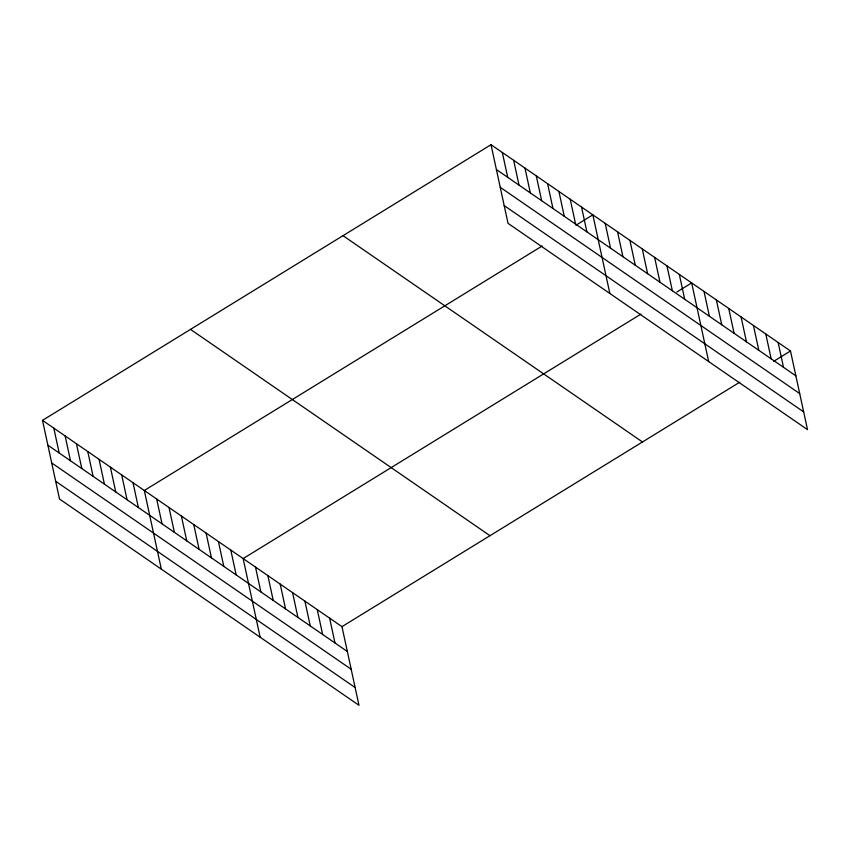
<?xml version="1.0" encoding="UTF-8"?>
<svg xmlns="http://www.w3.org/2000/svg" width="850" height="850" viewBox="0 0 850 850"><rect width="100%" height="100%" fill="white"/><g stroke="black" fill="none" stroke-linecap="round" stroke-linejoin="round"><path stroke-width="1.27" d="M42.5 420.357L341.966 626.652L358.976 705.298L59.5 499.003L42.5 420.357L491.024 144.702L790.5 350.997L807.5 429.643L508.034 223.348L491.024 144.702M542.098 246.032L144.319 490.493L161.319 569.139M575.928 225.239L592.843 214.837L609.854 293.484M640.921 314.107L243.143 558.577L260.153 637.224M676.866 292.017L691.666 282.922L708.677 361.569M341.966 626.652L739.744 382.192M773.585 361.399L790.5 350.997M496.4 169.543L795.866 375.838M500.236 187.298L799.701 393.592M504.188 205.594L803.664 411.889M343.017 235.663L642.483 441.968M190.517 329.386L489.983 535.691M47.866 445.188L347.342 651.493M51.712 462.953L351.178 669.247M55.664 481.249L355.13 687.544M778.143 342.486L783.509 367.328M765.786 333.976L771.162 358.817M753.44 325.465L758.806 350.306M741.083 316.954L746.449 341.796M728.726 308.454L734.102 333.285M716.38 299.944L721.746 324.774M704.023 291.433L709.399 316.264M679.32 274.412L684.686 299.243M666.963 265.901L672.339 290.743M654.617 257.391L659.982 282.232M642.26 248.88L647.626 273.721M629.903 240.369L635.279 265.211M617.557 231.859L622.923 256.7M605.2 223.348L610.566 248.189M581.538 207.049L586.904 231.891M570.222 199.251L575.588 224.092M558.907 191.462L564.273 216.304M547.591 183.664L552.968 208.505M536.276 175.876L541.652 200.717M524.971 168.077L530.336 192.918M513.655 160.289L519.021 185.13M502.339 152.49L507.705 177.331M329.619 618.141L334.985 642.982M317.263 609.631L322.628 634.472M304.906 601.12L310.282 625.961M292.559 592.609L297.925 617.451M280.203 584.099L285.568 608.94M267.846 575.599L273.222 600.429M255.499 567.088L260.865 591.919M230.796 550.067L236.162 574.898M218.439 541.556L223.805 566.387M206.083 533.046L211.459 557.887M193.736 524.535L199.102 549.376M181.379 516.024L186.745 540.866M169.023 507.514L174.399 532.355M156.676 499.003L162.042 523.844M133.004 482.704L138.38 507.535M121.688 474.906L127.064 499.747M110.383 467.118L115.749 491.948M99.067 459.319L104.433 484.16M87.752 451.531L93.128 476.361M76.436 443.732L81.812 468.573M65.131 435.944L70.497 460.774M53.816 428.145L59.181 452.986"/></g></svg>
